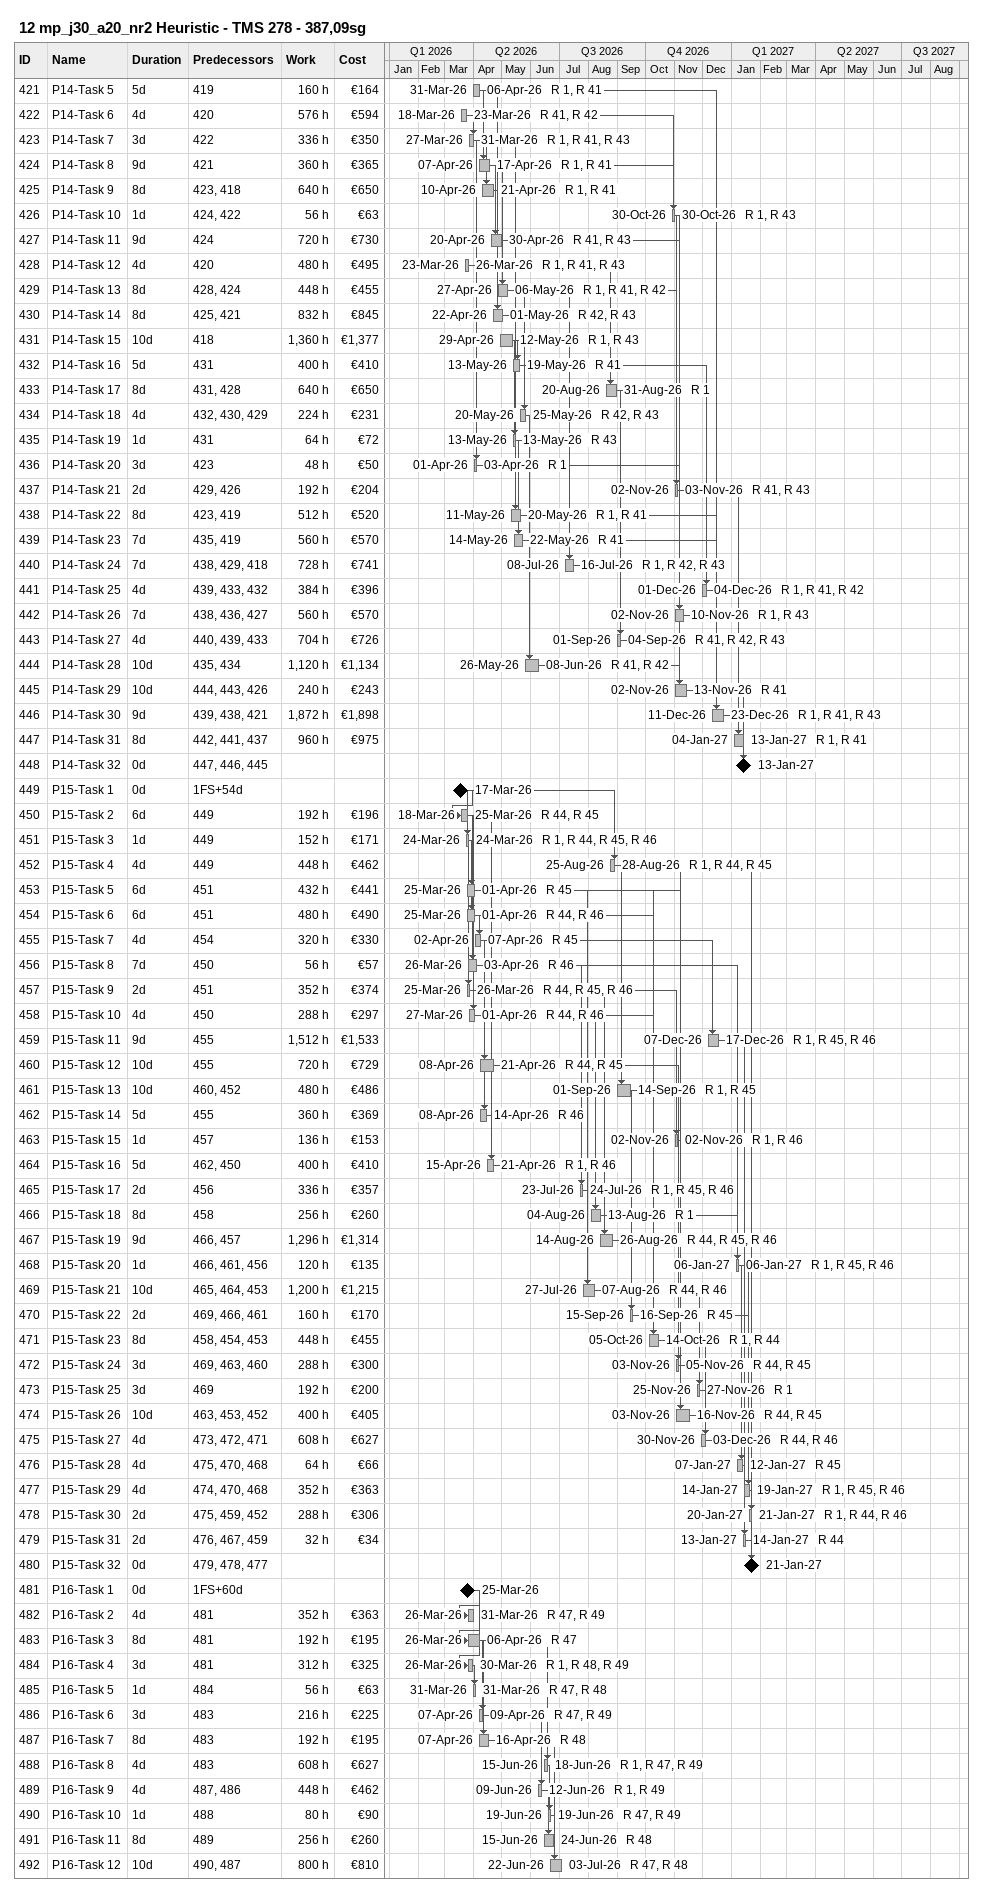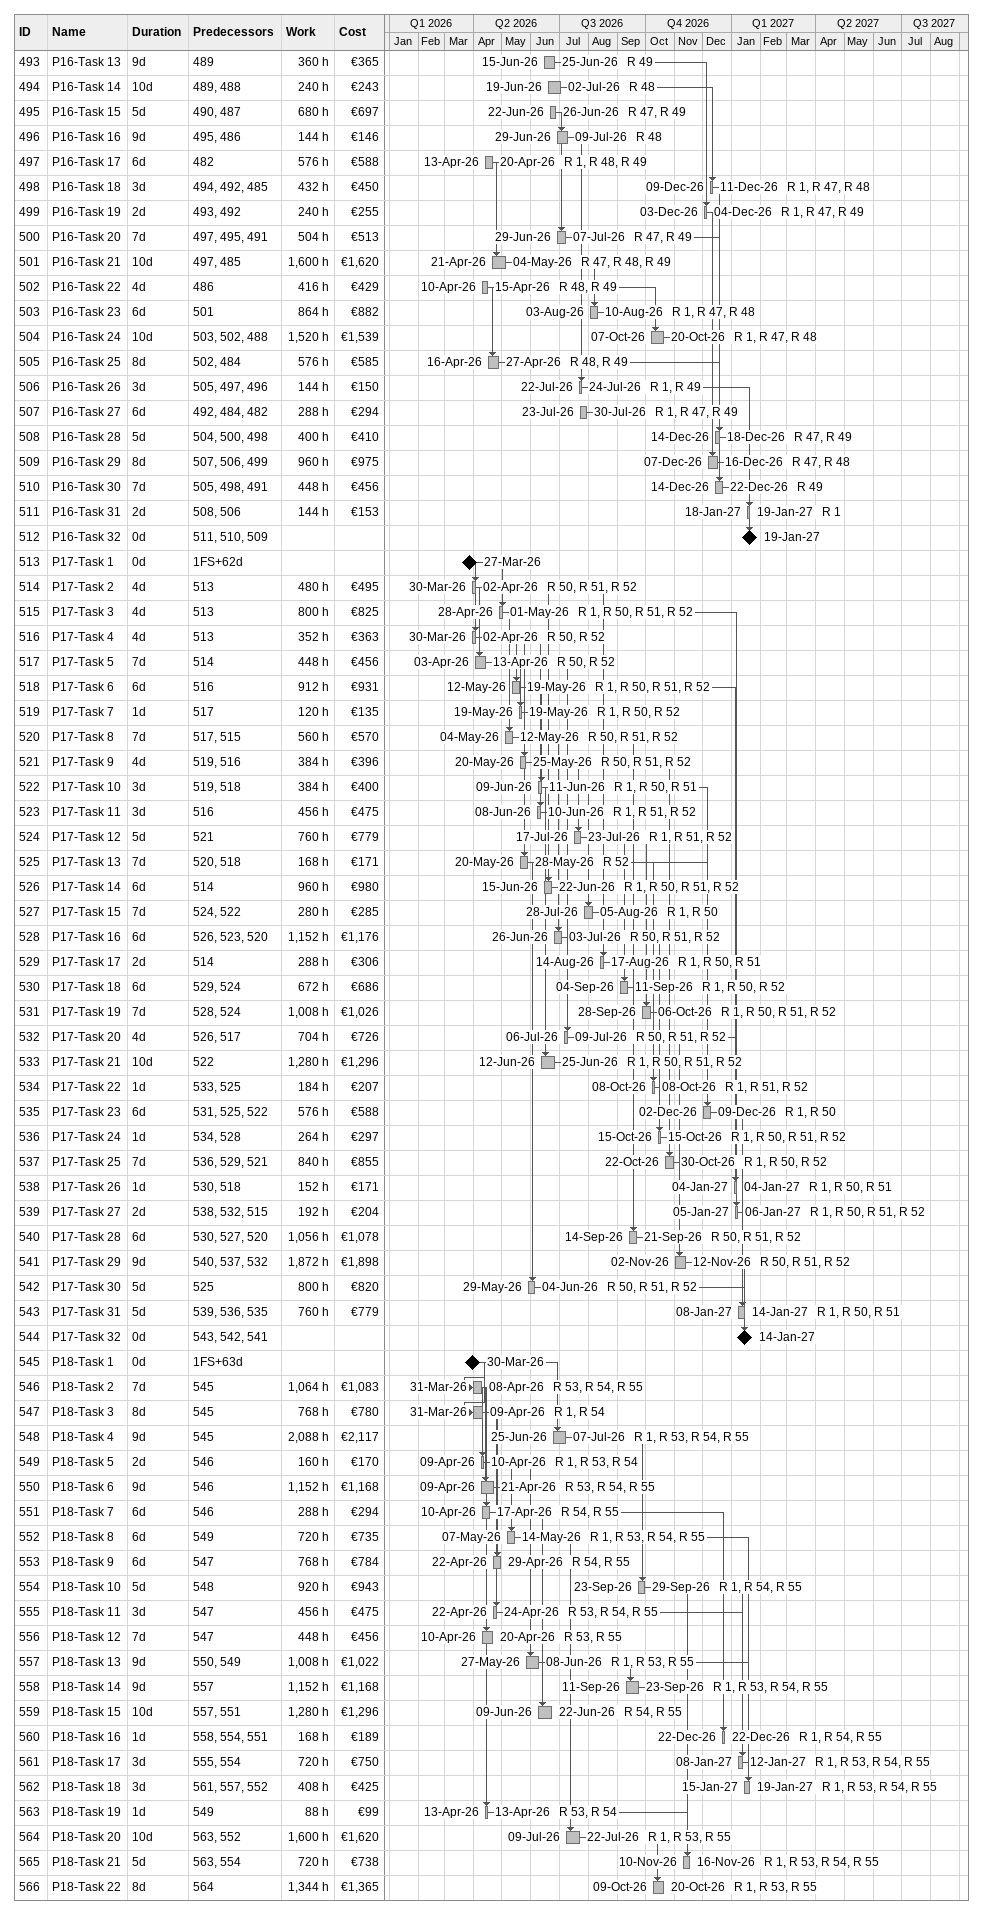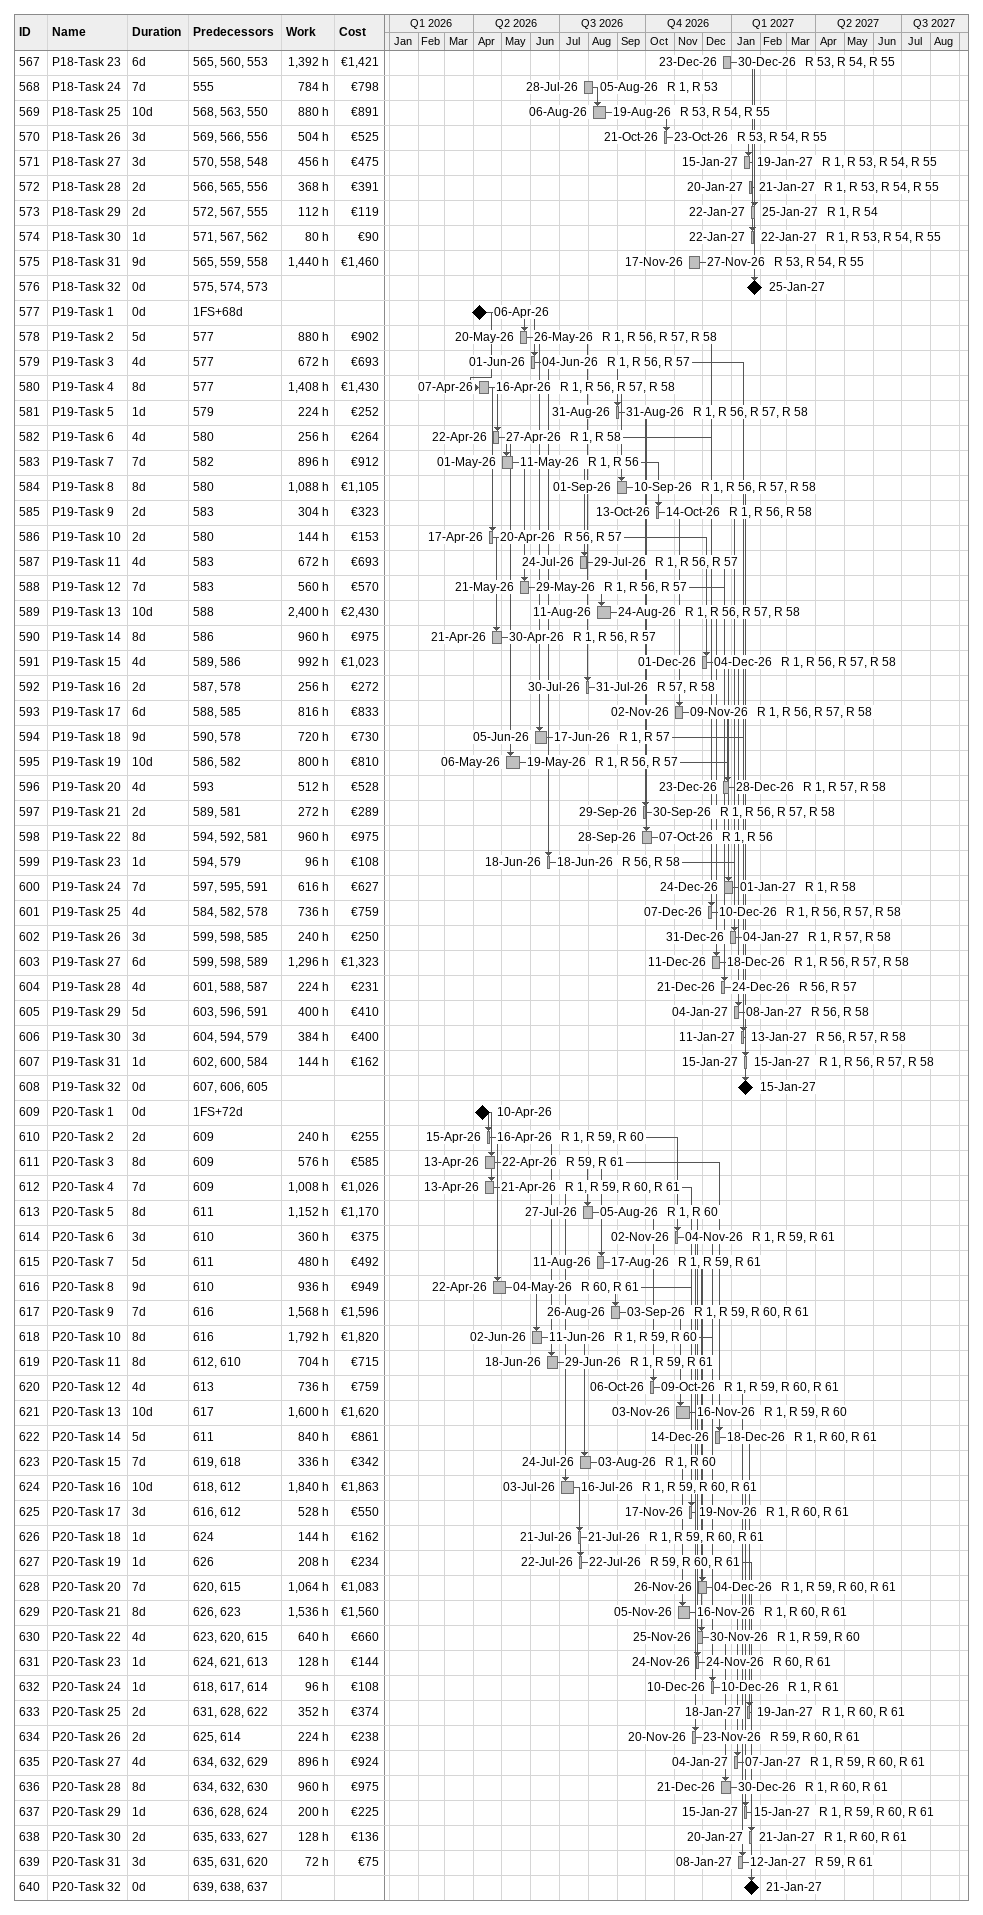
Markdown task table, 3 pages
12 mp_j30_a20_nr2 Heuristic - TMS 278 - 387,09sg

| ID | Task | Duration | Start | Finish | Predecessors | Resources | Work (h) | Cost (€) |
|---|---|---|---|---|---|---|---|---|
| 421 | P14-Task 5 | 5d | 2026-03-31 | 2026-04-06 | 419 | R 1, R 41 | 160 | 164 |
| 422 | P14-Task 6 | 4d | 2026-03-18 | 2026-03-23 | 420 | R 41, R 42 | 576 | 594 |
| 423 | P14-Task 7 | 3d | 2026-03-27 | 2026-03-31 | 422 | R 1, R 41, R 43 | 336 | 350 |
| 424 | P14-Task 8 | 9d | 2026-04-07 | 2026-04-17 | 421 | R 1, R 41 | 360 | 365 |
| 425 | P14-Task 9 | 8d | 2026-04-10 | 2026-04-21 | 423, 418 | R 1, R 41 | 640 | 650 |
| 426 | P14-Task 10 | 1d | 2026-10-30 | 2026-10-30 | 424, 422 | R 1, R 43 | 56 | 63 |
| 427 | P14-Task 11 | 9d | 2026-04-20 | 2026-04-30 | 424 | R 41, R 43 | 720 | 730 |
| 428 | P14-Task 12 | 4d | 2026-03-23 | 2026-03-26 | 420 | R 1, R 41, R 43 | 480 | 495 |
| 429 | P14-Task 13 | 8d | 2026-04-27 | 2026-05-06 | 428, 424 | R 1, R 41, R 42 | 448 | 455 |
| 430 | P14-Task 14 | 8d | 2026-04-22 | 2026-05-01 | 425, 421 | R 42, R 43 | 832 | 845 |
| 431 | P14-Task 15 | 10d | 2026-04-29 | 2026-05-12 | 418 | R 1, R 43 | 1360 | 1377 |
| 432 | P14-Task 16 | 5d | 2026-05-13 | 2026-05-19 | 431 | R 41 | 400 | 410 |
| 433 | P14-Task 17 | 8d | 2026-08-20 | 2026-08-31 | 431, 428 | R 1 | 640 | 650 |
| 434 | P14-Task 18 | 4d | 2026-05-20 | 2026-05-25 | 432, 430, 429 | R 42, R 43 | 224 | 231 |
| 435 | P14-Task 19 | 1d | 2026-05-13 | 2026-05-13 | 431 | R 43 | 64 | 72 |
| 436 | P14-Task 20 | 3d | 2026-04-01 | 2026-04-03 | 423 | R 1 | 48 | 50 |
| 437 | P14-Task 21 | 2d | 2026-11-02 | 2026-11-03 | 429, 426 | R 41, R 43 | 192 | 204 |
| 438 | P14-Task 22 | 8d | 2026-05-11 | 2026-05-20 | 423, 419 | R 1, R 41 | 512 | 520 |
| 439 | P14-Task 23 | 7d | 2026-05-14 | 2026-05-22 | 435, 419 | R 41 | 560 | 570 |
| 440 | P14-Task 24 | 7d | 2026-07-08 | 2026-07-16 | 438, 429, 418 | R 1, R 42, R 43 | 728 | 741 |
| 441 | P14-Task 25 | 4d | 2026-12-01 | 2026-12-04 | 439, 433, 432 | R 1, R 41, R 42 | 384 | 396 |
| 442 | P14-Task 26 | 7d | 2026-11-02 | 2026-11-10 | 438, 436, 427 | R 1, R 43 | 560 | 570 |
| 443 | P14-Task 27 | 4d | 2026-09-01 | 2026-09-04 | 440, 439, 433 | R 41, R 42, R 43 | 704 | 726 |
| 444 | P14-Task 28 | 10d | 2026-05-26 | 2026-06-08 | 435, 434 | R 41, R 42 | 1120 | 1134 |
| 445 | P14-Task 29 | 10d | 2026-11-02 | 2026-11-13 | 444, 443, 426 | R 41 | 240 | 243 |
| 446 | P14-Task 30 | 9d | 2026-12-11 | 2026-12-23 | 439, 438, 421 | R 1, R 41, R 43 | 1872 | 1898 |
| 447 | P14-Task 31 | 8d | 2027-01-04 | 2027-01-13 | 442, 441, 437 | R 1, R 41 | 960 | 975 |
| 448 | P14-Task 32 | 0d | 2027-01-13 | 2027-01-13 | 447, 446, 445 |  |  |  |
| 449 | P15-Task 1 | 0d | 2026-03-17 | 2026-03-17 | 1FS+54d |  |  |  |
| 450 | P15-Task 2 | 6d | 2026-03-18 | 2026-03-25 | 449 | R 44, R 45 | 192 | 196 |
| 451 | P15-Task 3 | 1d | 2026-03-24 | 2026-03-24 | 449 | R 1, R 44, R 45, R 46 | 152 | 171 |
| 452 | P15-Task 4 | 4d | 2026-08-25 | 2026-08-28 | 449 | R 1, R 44, R 45 | 448 | 462 |
| 453 | P15-Task 5 | 6d | 2026-03-25 | 2026-04-01 | 451 | R 45 | 432 | 441 |
| 454 | P15-Task 6 | 6d | 2026-03-25 | 2026-04-01 | 451 | R 44, R 46 | 480 | 490 |
| 455 | P15-Task 7 | 4d | 2026-04-02 | 2026-04-07 | 454 | R 45 | 320 | 330 |
| 456 | P15-Task 8 | 7d | 2026-03-26 | 2026-04-03 | 450 | R 46 | 56 | 57 |
| 457 | P15-Task 9 | 2d | 2026-03-25 | 2026-03-26 | 451 | R 44, R 45, R 46 | 352 | 374 |
| 458 | P15-Task 10 | 4d | 2026-03-27 | 2026-04-01 | 450 | R 44, R 46 | 288 | 297 |
| 459 | P15-Task 11 | 9d | 2026-12-07 | 2026-12-17 | 455 | R 1, R 45, R 46 | 1512 | 1533 |
| 460 | P15-Task 12 | 10d | 2026-04-08 | 2026-04-21 | 455 | R 44, R 45 | 720 | 729 |
| 461 | P15-Task 13 | 10d | 2026-09-01 | 2026-09-14 | 460, 452 | R 1, R 45 | 480 | 486 |
| 462 | P15-Task 14 | 5d | 2026-04-08 | 2026-04-14 | 455 | R 46 | 360 | 369 |
| 463 | P15-Task 15 | 1d | 2026-11-02 | 2026-11-02 | 457 | R 1, R 46 | 136 | 153 |
| 464 | P15-Task 16 | 5d | 2026-04-15 | 2026-04-21 | 462, 450 | R 1, R 46 | 400 | 410 |
| 465 | P15-Task 17 | 2d | 2026-07-23 | 2026-07-24 | 456 | R 1, R 45, R 46 | 336 | 357 |
| 466 | P15-Task 18 | 8d | 2026-08-04 | 2026-08-13 | 458 | R 1 | 256 | 260 |
| 467 | P15-Task 19 | 9d | 2026-08-14 | 2026-08-26 | 466, 457 | R 44, R 45, R 46 | 1296 | 1314 |
| 468 | P15-Task 20 | 1d | 2027-01-06 | 2027-01-06 | 466, 461, 456 | R 1, R 45, R 46 | 120 | 135 |
| 469 | P15-Task 21 | 10d | 2026-07-27 | 2026-08-07 | 465, 464, 453 | R 44, R 46 | 1200 | 1215 |
| 470 | P15-Task 22 | 2d | 2026-09-15 | 2026-09-16 | 469, 466, 461 | R 45 | 160 | 170 |
| 471 | P15-Task 23 | 8d | 2026-10-05 | 2026-10-14 | 458, 454, 453 | R 1, R 44 | 448 | 455 |
| 472 | P15-Task 24 | 3d | 2026-11-03 | 2026-11-05 | 469, 463, 460 | R 44, R 45 | 288 | 300 |
| 473 | P15-Task 25 | 3d | 2026-11-25 | 2026-11-27 | 469 | R 1 | 192 | 200 |
| 474 | P15-Task 26 | 10d | 2026-11-03 | 2026-11-16 | 463, 453, 452 | R 44, R 45 | 400 | 405 |
| 475 | P15-Task 27 | 4d | 2026-11-30 | 2026-12-03 | 473, 472, 471 | R 44, R 46 | 608 | 627 |
| 476 | P15-Task 28 | 4d | 2027-01-07 | 2027-01-12 | 475, 470, 468 | R 45 | 64 | 66 |
| 477 | P15-Task 29 | 4d | 2027-01-14 | 2027-01-19 | 474, 470, 468 | R 1, R 45, R 46 | 352 | 363 |
| 478 | P15-Task 30 | 2d | 2027-01-20 | 2027-01-21 | 475, 459, 452 | R 1, R 44, R 46 | 288 | 306 |
| 479 | P15-Task 31 | 2d | 2027-01-13 | 2027-01-14 | 476, 467, 459 | R 44 | 32 | 34 |
| 480 | P15-Task 32 | 0d | 2027-01-21 | 2027-01-21 | 479, 478, 477 |  |  |  |
| 481 | P16-Task 1 | 0d | 2026-03-25 | 2026-03-25 | 1FS+60d |  |  |  |
| 482 | P16-Task 2 | 4d | 2026-03-26 | 2026-03-31 | 481 | R 47, R 49 | 352 | 363 |
| 483 | P16-Task 3 | 8d | 2026-03-26 | 2026-04-06 | 481 | R 47 | 192 | 195 |
| 484 | P16-Task 4 | 3d | 2026-03-26 | 2026-03-30 | 481 | R 1, R 48, R 49 | 312 | 325 |
| 485 | P16-Task 5 | 1d | 2026-03-31 | 2026-03-31 | 484 | R 47, R 48 | 56 | 63 |
| 486 | P16-Task 6 | 3d | 2026-04-07 | 2026-04-09 | 483 | R 47, R 49 | 216 | 225 |
| 487 | P16-Task 7 | 8d | 2026-04-07 | 2026-04-16 | 483 | R 48 | 192 | 195 |
| 488 | P16-Task 8 | 4d | 2026-06-15 | 2026-06-18 | 483 | R 1, R 47, R 49 | 608 | 627 |
| 489 | P16-Task 9 | 4d | 2026-06-09 | 2026-06-12 | 487, 486 | R 1, R 49 | 448 | 462 |
| 490 | P16-Task 10 | 1d | 2026-06-19 | 2026-06-19 | 488 | R 47, R 49 | 80 | 90 |
| 491 | P16-Task 11 | 8d | 2026-06-15 | 2026-06-24 | 489 | R 48 | 256 | 260 |
| 492 | P16-Task 12 | 10d | 2026-06-22 | 2026-07-03 | 490, 487 | R 47, R 48 | 800 | 810 |
| 493 | P16-Task 13 | 9d | 2026-06-15 | 2026-06-25 | 489 | R 49 | 360 | 365 |
| 494 | P16-Task 14 | 10d | 2026-06-19 | 2026-07-02 | 489, 488 | R 48 | 240 | 243 |
| 495 | P16-Task 15 | 5d | 2026-06-22 | 2026-06-26 | 490, 487 | R 47, R 49 | 680 | 697 |
| 496 | P16-Task 16 | 9d | 2026-06-29 | 2026-07-09 | 495, 486 | R 48 | 144 | 146 |
| 497 | P16-Task 17 | 6d | 2026-04-13 | 2026-04-20 | 482 | R 1, R 48, R 49 | 576 | 588 |
| 498 | P16-Task 18 | 3d | 2026-12-09 | 2026-12-11 | 494, 492, 485 | R 1, R 47, R 48 | 432 | 450 |
| 499 | P16-Task 19 | 2d | 2026-12-03 | 2026-12-04 | 493, 492 | R 1, R 47, R 49 | 240 | 255 |
| 500 | P16-Task 20 | 7d | 2026-06-29 | 2026-07-07 | 497, 495, 491 | R 47, R 49 | 504 | 513 |
| 501 | P16-Task 21 | 10d | 2026-04-21 | 2026-05-04 | 497, 485 | R 47, R 48, R 49 | 1600 | 1620 |
| 502 | P16-Task 22 | 4d | 2026-04-10 | 2026-04-15 | 486 | R 48, R 49 | 416 | 429 |
| 503 | P16-Task 23 | 6d | 2026-08-03 | 2026-08-10 | 501 | R 1, R 47, R 48 | 864 | 882 |
| 504 | P16-Task 24 | 10d | 2026-10-07 | 2026-10-20 | 503, 502, 488 | R 1, R 47, R 48 | 1520 | 1539 |
| 505 | P16-Task 25 | 8d | 2026-04-16 | 2026-04-27 | 502, 484 | R 48, R 49 | 576 | 585 |
| 506 | P16-Task 26 | 3d | 2026-07-22 | 2026-07-24 | 505, 497, 496 | R 1, R 49 | 144 | 150 |
| 507 | P16-Task 27 | 6d | 2026-07-23 | 2026-07-30 | 492, 484, 482 | R 1, R 47, R 49 | 288 | 294 |
| 508 | P16-Task 28 | 5d | 2026-12-14 | 2026-12-18 | 504, 500, 498 | R 47, R 49 | 400 | 410 |
| 509 | P16-Task 29 | 8d | 2026-12-07 | 2026-12-16 | 507, 506, 499 | R 47, R 48 | 960 | 975 |
| 510 | P16-Task 30 | 7d | 2026-12-14 | 2026-12-22 | 505, 498, 491 | R 49 | 448 | 456 |
| 511 | P16-Task 31 | 2d | 2027-01-18 | 2027-01-19 | 508, 506 | R 1 | 144 | 153 |
| 512 | P16-Task 32 | 0d | 2027-01-19 | 2027-01-19 | 511, 510, 509 |  |  |  |
| 513 | P17-Task 1 | 0d | 2026-03-27 | 2026-03-27 | 1FS+62d |  |  |  |
| 514 | P17-Task 2 | 4d | 2026-03-30 | 2026-04-02 | 513 | R 50, R 51, R 52 | 480 | 495 |
| 515 | P17-Task 3 | 4d | 2026-04-28 | 2026-05-01 | 513 | R 1, R 50, R 51, R 52 | 800 | 825 |
| 516 | P17-Task 4 | 4d | 2026-03-30 | 2026-04-02 | 513 | R 50, R 52 | 352 | 363 |
| 517 | P17-Task 5 | 7d | 2026-04-03 | 2026-04-13 | 514 | R 50, R 52 | 448 | 456 |
| 518 | P17-Task 6 | 6d | 2026-05-12 | 2026-05-19 | 516 | R 1, R 50, R 51, R 52 | 912 | 931 |
| 519 | P17-Task 7 | 1d | 2026-05-19 | 2026-05-19 | 517 | R 1, R 50, R 52 | 120 | 135 |
| 520 | P17-Task 8 | 7d | 2026-05-04 | 2026-05-12 | 517, 515 | R 50, R 51, R 52 | 560 | 570 |
| 521 | P17-Task 9 | 4d | 2026-05-20 | 2026-05-25 | 519, 516 | R 50, R 51, R 52 | 384 | 396 |
| 522 | P17-Task 10 | 3d | 2026-06-09 | 2026-06-11 | 519, 518 | R 1, R 50, R 51 | 384 | 400 |
| 523 | P17-Task 11 | 3d | 2026-06-08 | 2026-06-10 | 516 | R 1, R 51, R 52 | 456 | 475 |
| 524 | P17-Task 12 | 5d | 2026-07-17 | 2026-07-23 | 521 | R 1, R 51, R 52 | 760 | 779 |
| 525 | P17-Task 13 | 7d | 2026-05-20 | 2026-05-28 | 520, 518 | R 52 | 168 | 171 |
| 526 | P17-Task 14 | 6d | 2026-06-15 | 2026-06-22 | 514 | R 1, R 50, R 51, R 52 | 960 | 980 |
| 527 | P17-Task 15 | 7d | 2026-07-28 | 2026-08-05 | 524, 522 | R 1, R 50 | 280 | 285 |
| 528 | P17-Task 16 | 6d | 2026-06-26 | 2026-07-03 | 526, 523, 520 | R 50, R 51, R 52 | 1152 | 1176 |
| 529 | P17-Task 17 | 2d | 2026-08-14 | 2026-08-17 | 514 | R 1, R 50, R 51 | 288 | 306 |
| 530 | P17-Task 18 | 6d | 2026-09-04 | 2026-09-11 | 529, 524 | R 1, R 50, R 52 | 672 | 686 |
| 531 | P17-Task 19 | 7d | 2026-09-28 | 2026-10-06 | 528, 524 | R 1, R 50, R 51, R 52 | 1008 | 1026 |
| 532 | P17-Task 20 | 4d | 2026-07-06 | 2026-07-09 | 526, 517 | R 50, R 51, R 52 | 704 | 726 |
| 533 | P17-Task 21 | 10d | 2026-06-12 | 2026-06-25 | 522 | R 1, R 50, R 51, R 52 | 1280 | 1296 |
| 534 | P17-Task 22 | 1d | 2026-10-08 | 2026-10-08 | 533, 525 | R 1, R 51, R 52 | 184 | 207 |
| 535 | P17-Task 23 | 6d | 2026-12-02 | 2026-12-09 | 531, 525, 522 | R 1, R 50 | 576 | 588 |
| 536 | P17-Task 24 | 1d | 2026-10-15 | 2026-10-15 | 534, 528 | R 1, R 50, R 51, R 52 | 264 | 297 |
| 537 | P17-Task 25 | 7d | 2026-10-22 | 2026-10-30 | 536, 529, 521 | R 1, R 50, R 52 | 840 | 855 |
| 538 | P17-Task 26 | 1d | 2027-01-04 | 2027-01-04 | 530, 518 | R 1, R 50, R 51 | 152 | 171 |
| 539 | P17-Task 27 | 2d | 2027-01-05 | 2027-01-06 | 538, 532, 515 | R 1, R 50, R 51, R 52 | 192 | 204 |
| 540 | P17-Task 28 | 6d | 2026-09-14 | 2026-09-21 | 530, 527, 520 | R 50, R 51, R 52 | 1056 | 1078 |
| 541 | P17-Task 29 | 9d | 2026-11-02 | 2026-11-12 | 540, 537, 532 | R 50, R 51, R 52 | 1872 | 1898 |
| 542 | P17-Task 30 | 5d | 2026-05-29 | 2026-06-04 | 525 | R 50, R 51, R 52 | 800 | 820 |
| 543 | P17-Task 31 | 5d | 2027-01-08 | 2027-01-14 | 539, 536, 535 | R 1, R 50, R 51 | 760 | 779 |
| 544 | P17-Task 32 | 0d | 2027-01-14 | 2027-01-14 | 543, 542, 541 |  |  |  |
| 545 | P18-Task 1 | 0d | 2026-03-30 | 2026-03-30 | 1FS+63d |  |  |  |
| 546 | P18-Task 2 | 7d | 2026-03-31 | 2026-04-08 | 545 | R 53, R 54, R 55 | 1064 | 1083 |
| 547 | P18-Task 3 | 8d | 2026-03-31 | 2026-04-09 | 545 | R 1, R 54 | 768 | 780 |
| 548 | P18-Task 4 | 9d | 2026-06-25 | 2026-07-07 | 545 | R 1, R 53, R 54, R 55 | 2088 | 2117 |
| 549 | P18-Task 5 | 2d | 2026-04-09 | 2026-04-10 | 546 | R 1, R 53, R 54 | 160 | 170 |
| 550 | P18-Task 6 | 9d | 2026-04-09 | 2026-04-21 | 546 | R 53, R 54, R 55 | 1152 | 1168 |
| 551 | P18-Task 7 | 6d | 2026-04-10 | 2026-04-17 | 546 | R 54, R 55 | 288 | 294 |
| 552 | P18-Task 8 | 6d | 2026-05-07 | 2026-05-14 | 549 | R 1, R 53, R 54, R 55 | 720 | 735 |
| 553 | P18-Task 9 | 6d | 2026-04-22 | 2026-04-29 | 547 | R 54, R 55 | 768 | 784 |
| 554 | P18-Task 10 | 5d | 2026-09-23 | 2026-09-29 | 548 | R 1, R 54, R 55 | 920 | 943 |
| 555 | P18-Task 11 | 3d | 2026-04-22 | 2026-04-24 | 547 | R 53, R 54, R 55 | 456 | 475 |
| 556 | P18-Task 12 | 7d | 2026-04-10 | 2026-04-20 | 547 | R 53, R 55 | 448 | 456 |
| 557 | P18-Task 13 | 9d | 2026-05-27 | 2026-06-08 | 550, 549 | R 1, R 53, R 55 | 1008 | 1022 |
| 558 | P18-Task 14 | 9d | 2026-09-11 | 2026-09-23 | 557 | R 1, R 53, R 54, R 55 | 1152 | 1168 |
| 559 | P18-Task 15 | 10d | 2026-06-09 | 2026-06-22 | 557, 551 | R 54, R 55 | 1280 | 1296 |
| 560 | P18-Task 16 | 1d | 2026-12-22 | 2026-12-22 | 558, 554, 551 | R 1, R 54, R 55 | 168 | 189 |
| 561 | P18-Task 17 | 3d | 2027-01-08 | 2027-01-12 | 555, 554 | R 1, R 53, R 54, R 55 | 720 | 750 |
| 562 | P18-Task 18 | 3d | 2027-01-15 | 2027-01-19 | 561, 557, 552 | R 1, R 53, R 54, R 55 | 408 | 425 |
| 563 | P18-Task 19 | 1d | 2026-04-13 | 2026-04-13 | 549 | R 53, R 54 | 88 | 99 |
| 564 | P18-Task 20 | 10d | 2026-07-09 | 2026-07-22 | 563, 552 | R 1, R 53, R 55 | 1600 | 1620 |
| 565 | P18-Task 21 | 5d | 2026-11-10 | 2026-11-16 | 563, 554 | R 1, R 53, R 54, R 55 | 720 | 738 |
| 566 | P18-Task 22 | 8d | 2026-10-09 | 2026-10-20 | 564 | R 1, R 53, R 55 | 1344 | 1365 |
| 567 | P18-Task 23 | 6d | 2026-12-23 | 2026-12-30 | 565, 560, 553 | R 53, R 54, R 55 | 1392 | 1421 |
| 568 | P18-Task 24 | 7d | 2026-07-28 | 2026-08-05 | 555 | R 1, R 53 | 784 | 798 |
| 569 | P18-Task 25 | 10d | 2026-08-06 | 2026-08-19 | 568, 563, 550 | R 53, R 54, R 55 | 880 | 891 |
| 570 | P18-Task 26 | 3d | 2026-10-21 | 2026-10-23 | 569, 566, 556 | R 53, R 54, R 55 | 504 | 525 |
| 571 | P18-Task 27 | 3d | 2027-01-15 | 2027-01-19 | 570, 558, 548 | R 1, R 53, R 54, R 55 | 456 | 475 |
| 572 | P18-Task 28 | 2d | 2027-01-20 | 2027-01-21 | 566, 565, 556 | R 1, R 53, R 54, R 55 | 368 | 391 |
| 573 | P18-Task 29 | 2d | 2027-01-22 | 2027-01-25 | 572, 567, 555 | R 1, R 54 | 112 | 119 |
| 574 | P18-Task 30 | 1d | 2027-01-22 | 2027-01-22 | 571, 567, 562 | R 1, R 53, R 54, R 55 | 80 | 90 |
| 575 | P18-Task 31 | 9d | 2026-11-17 | 2026-11-27 | 565, 559, 558 | R 53, R 54, R 55 | 1440 | 1460 |
| 576 | P18-Task 32 | 0d | 2027-01-25 | 2027-01-25 | 575, 574, 573 |  |  |  |
| 577 | P19-Task 1 | 0d | 2026-04-06 | 2026-04-06 | 1FS+68d |  |  |  |
| 578 | P19-Task 2 | 5d | 2026-05-20 | 2026-05-26 | 577 | R 1, R 56, R 57, R 58 | 880 | 902 |
| 579 | P19-Task 3 | 4d | 2026-06-01 | 2026-06-04 | 577 | R 1, R 56, R 57 | 672 | 693 |
| 580 | P19-Task 4 | 8d | 2026-04-07 | 2026-04-16 | 577 | R 1, R 56, R 57, R 58 | 1408 | 1430 |
| 581 | P19-Task 5 | 1d | 2026-08-31 | 2026-08-31 | 579 | R 1, R 56, R 57, R 58 | 224 | 252 |
| 582 | P19-Task 6 | 4d | 2026-04-22 | 2026-04-27 | 580 | R 1, R 58 | 256 | 264 |
| 583 | P19-Task 7 | 7d | 2026-05-01 | 2026-05-11 | 582 | R 1, R 56 | 896 | 912 |
| 584 | P19-Task 8 | 8d | 2026-09-01 | 2026-09-10 | 580 | R 1, R 56, R 57, R 58 | 1088 | 1105 |
| 585 | P19-Task 9 | 2d | 2026-10-13 | 2026-10-14 | 583 | R 1, R 56, R 58 | 304 | 323 |
| 586 | P19-Task 10 | 2d | 2026-04-17 | 2026-04-20 | 580 | R 56, R 57 | 144 | 153 |
| 587 | P19-Task 11 | 4d | 2026-07-24 | 2026-07-29 | 583 | R 1, R 56, R 57 | 672 | 693 |
| 588 | P19-Task 12 | 7d | 2026-05-21 | 2026-05-29 | 583 | R 1, R 56, R 57 | 560 | 570 |
| 589 | P19-Task 13 | 10d | 2026-08-11 | 2026-08-24 | 588 | R 1, R 56, R 57, R 58 | 2400 | 2430 |
| 590 | P19-Task 14 | 8d | 2026-04-21 | 2026-04-30 | 586 | R 1, R 56, R 57 | 960 | 975 |
| 591 | P19-Task 15 | 4d | 2026-12-01 | 2026-12-04 | 589, 586 | R 1, R 56, R 57, R 58 | 992 | 1023 |
| 592 | P19-Task 16 | 2d | 2026-07-30 | 2026-07-31 | 587, 578 | R 57, R 58 | 256 | 272 |
| 593 | P19-Task 17 | 6d | 2026-11-02 | 2026-11-09 | 588, 585 | R 1, R 56, R 57, R 58 | 816 | 833 |
| 594 | P19-Task 18 | 9d | 2026-06-05 | 2026-06-17 | 590, 578 | R 1, R 57 | 720 | 730 |
| 595 | P19-Task 19 | 10d | 2026-05-06 | 2026-05-19 | 586, 582 | R 1, R 56, R 57 | 800 | 810 |
| 596 | P19-Task 20 | 4d | 2026-12-23 | 2026-12-28 | 593 | R 1, R 57, R 58 | 512 | 528 |
| 597 | P19-Task 21 | 2d | 2026-09-29 | 2026-09-30 | 589, 581 | R 1, R 56, R 57, R 58 | 272 | 289 |
| 598 | P19-Task 22 | 8d | 2026-09-28 | 2026-10-07 | 594, 592, 581 | R 1, R 56 | 960 | 975 |
| 599 | P19-Task 23 | 1d | 2026-06-18 | 2026-06-18 | 594, 579 | R 56, R 58 | 96 | 108 |
| 600 | P19-Task 24 | 7d | 2026-12-24 | 2027-01-01 | 597, 595, 591 | R 1, R 58 | 616 | 627 |
| 601 | P19-Task 25 | 4d | 2026-12-07 | 2026-12-10 | 584, 582, 578 | R 1, R 56, R 57, R 58 | 736 | 759 |
| 602 | P19-Task 26 | 3d | 2026-12-31 | 2027-01-04 | 599, 598, 585 | R 1, R 57, R 58 | 240 | 250 |
| 603 | P19-Task 27 | 6d | 2026-12-11 | 2026-12-18 | 599, 598, 589 | R 1, R 56, R 57, R 58 | 1296 | 1323 |
| 604 | P19-Task 28 | 4d | 2026-12-21 | 2026-12-24 | 601, 588, 587 | R 56, R 57 | 224 | 231 |
| 605 | P19-Task 29 | 5d | 2027-01-04 | 2027-01-08 | 603, 596, 591 | R 56, R 58 | 400 | 410 |
| 606 | P19-Task 30 | 3d | 2027-01-11 | 2027-01-13 | 604, 594, 579 | R 56, R 57, R 58 | 384 | 400 |
| 607 | P19-Task 31 | 1d | 2027-01-15 | 2027-01-15 | 602, 600, 584 | R 1, R 56, R 57, R 58 | 144 | 162 |
| 608 | P19-Task 32 | 0d | 2027-01-15 | 2027-01-15 | 607, 606, 605 |  |  |  |
| 609 | P20-Task 1 | 0d | 2026-04-10 | 2026-04-10 | 1FS+72d |  |  |  |
| 610 | P20-Task 2 | 2d | 2026-04-15 | 2026-04-16 | 609 | R 1, R 59, R 60 | 240 | 255 |
| 611 | P20-Task 3 | 8d | 2026-04-13 | 2026-04-22 | 609 | R 59, R 61 | 576 | 585 |
| 612 | P20-Task 4 | 7d | 2026-04-13 | 2026-04-21 | 609 | R 1, R 59, R 60, R 61 | 1008 | 1026 |
| 613 | P20-Task 5 | 8d | 2026-07-27 | 2026-08-05 | 611 | R 1, R 60 | 1152 | 1170 |
| 614 | P20-Task 6 | 3d | 2026-11-02 | 2026-11-04 | 610 | R 1, R 59, R 61 | 360 | 375 |
| 615 | P20-Task 7 | 5d | 2026-08-11 | 2026-08-17 | 611 | R 1, R 59, R 61 | 480 | 492 |
| 616 | P20-Task 8 | 9d | 2026-04-22 | 2026-05-04 | 610 | R 60, R 61 | 936 | 949 |
| 617 | P20-Task 9 | 7d | 2026-08-26 | 2026-09-03 | 616 | R 1, R 59, R 60, R 61 | 1568 | 1596 |
| 618 | P20-Task 10 | 8d | 2026-06-02 | 2026-06-11 | 616 | R 1, R 59, R 60 | 1792 | 1820 |
| 619 | P20-Task 11 | 8d | 2026-06-18 | 2026-06-29 | 612, 610 | R 1, R 59, R 61 | 704 | 715 |
| 620 | P20-Task 12 | 4d | 2026-10-06 | 2026-10-09 | 613 | R 1, R 59, R 60, R 61 | 736 | 759 |
| 621 | P20-Task 13 | 10d | 2026-11-03 | 2026-11-16 | 617 | R 1, R 59, R 60 | 1600 | 1620 |
| 622 | P20-Task 14 | 5d | 2026-12-14 | 2026-12-18 | 611 | R 1, R 60, R 61 | 840 | 861 |
| 623 | P20-Task 15 | 7d | 2026-07-24 | 2026-08-03 | 619, 618 | R 1, R 60 | 336 | 342 |
| 624 | P20-Task 16 | 10d | 2026-07-03 | 2026-07-16 | 618, 612 | R 1, R 59, R 60, R 61 | 1840 | 1863 |
| 625 | P20-Task 17 | 3d | 2026-11-17 | 2026-11-19 | 616, 612 | R 1, R 60, R 61 | 528 | 550 |
| 626 | P20-Task 18 | 1d | 2026-07-21 | 2026-07-21 | 624 | R 1, R 59, R 60, R 61 | 144 | 162 |
| 627 | P20-Task 19 | 1d | 2026-07-22 | 2026-07-22 | 626 | R 59, R 60, R 61 | 208 | 234 |
| 628 | P20-Task 20 | 7d | 2026-11-26 | 2026-12-04 | 620, 615 | R 1, R 59, R 60, R 61 | 1064 | 1083 |
| 629 | P20-Task 21 | 8d | 2026-11-05 | 2026-11-16 | 626, 623 | R 1, R 60, R 61 | 1536 | 1560 |
| 630 | P20-Task 22 | 4d | 2026-11-25 | 2026-11-30 | 623, 620, 615 | R 1, R 59, R 60 | 640 | 660 |
| 631 | P20-Task 23 | 1d | 2026-11-24 | 2026-11-24 | 624, 621, 613 | R 60, R 61 | 128 | 144 |
| 632 | P20-Task 24 | 1d | 2026-12-10 | 2026-12-10 | 618, 617, 614 | R 1, R 61 | 96 | 108 |
| 633 | P20-Task 25 | 2d | 2027-01-18 | 2027-01-19 | 631, 628, 622 | R 1, R 60, R 61 | 352 | 374 |
| 634 | P20-Task 26 | 2d | 2026-11-20 | 2026-11-23 | 625, 614 | R 59, R 60, R 61 | 224 | 238 |
| 635 | P20-Task 27 | 4d | 2027-01-04 | 2027-01-07 | 634, 632, 629 | R 1, R 59, R 60, R 61 | 896 | 924 |
| 636 | P20-Task 28 | 8d | 2026-12-21 | 2026-12-30 | 634, 632, 630 | R 1, R 60, R 61 | 960 | 975 |
| 637 | P20-Task 29 | 1d | 2027-01-15 | 2027-01-15 | 636, 628, 624 | R 1, R 59, R 60, R 61 | 200 | 225 |
| 638 | P20-Task 30 | 2d | 2027-01-20 | 2027-01-21 | 635, 633, 627 | R 1, R 60, R 61 | 128 | 136 |
| 639 | P20-Task 31 | 3d | 2027-01-08 | 2027-01-12 | 635, 631, 620 | R 59, R 61 | 72 | 75 |
| 640 | P20-Task 32 | 0d | 2027-01-21 | 2027-01-21 | 639, 638, 637 |  |  |  |
